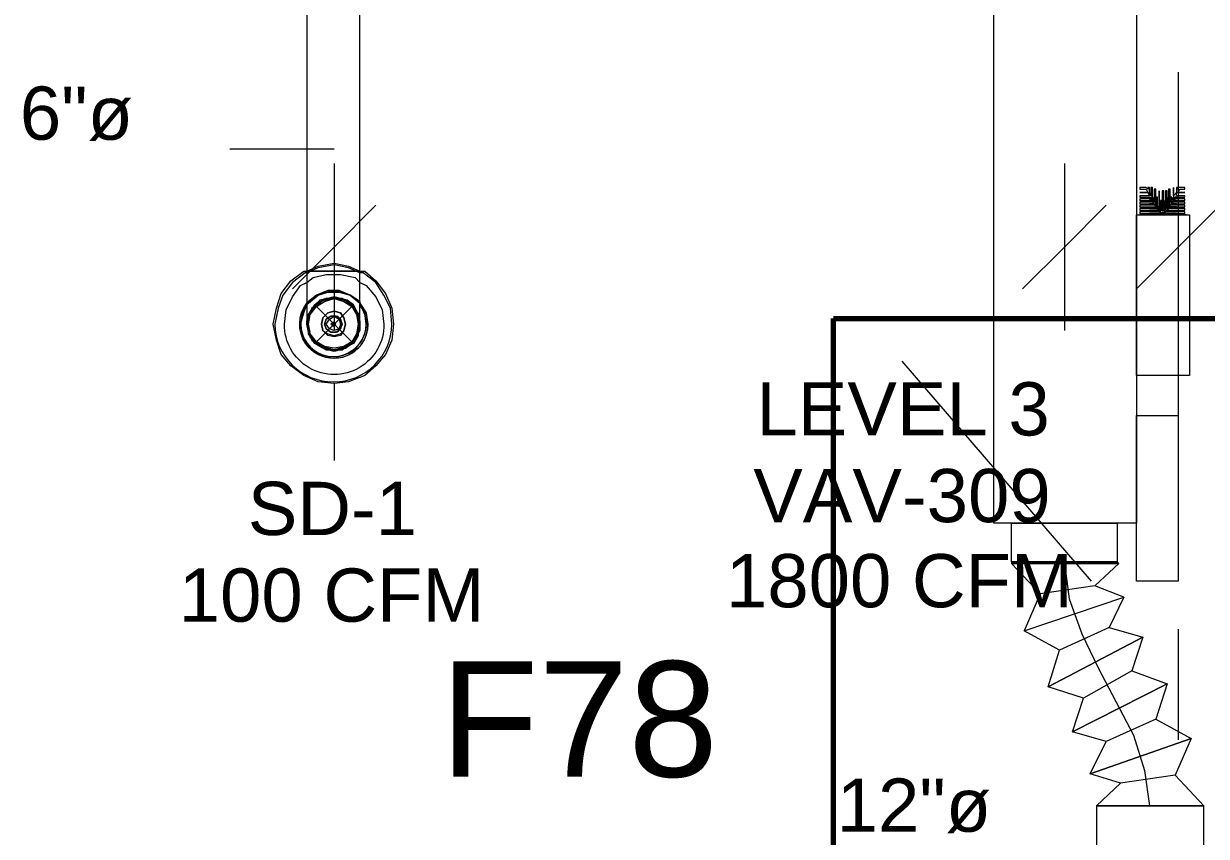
# Model space of a CAD drawing. Header units: metres. Extents: x -2 to 237, y -8 to 52.
# Drawn here: x 13.51 to 16.888, y 43.58 to 45.9 of the extents above; entities that cross this region are included whole.
import ezdxf

# ---------------------------------------------------------------- set-up
doc = ezdxf.new("R2010")
doc.units = ezdxf.units.M
doc.layers.add('HVAC - Ductos', color=5, linetype='Continuous', lineweight=0)
doc.layers.add('PDF3_Text', color=7, linetype='Continuous', lineweight=0)
doc.layers.add('PDF3_Geometry', color=7, linetype='Continuous', lineweight=0, true_color=0xaaaaaa)
doc.styles.add('PDF ArialUnicodeMS-Bold-Identity-H', font='arial.ttf')
doc.styles.add('PDF Helvetica', font='')
doc.styles.get('PDF Helvetica').set_extended_font_data('Helvetica')

msp = doc.modelspace()

# ---------------------------------------------------------------- linework, layer by layer
at = {"layer": 'HVAC - Ductos', "lineweight": 0}
for points in [[(14.3186, 46.3068), (14.3186, 45.193), (14.3232, 45.193), (14.3278, 45.193), (14.3415, 45.193), (14.3599, 45.193), (14.3782, 45.193), (14.3966, 45.193), (14.4149, 45.193), (14.4332, 45.193), (14.4516, 45.193), (14.4607, 45.193), (14.4699, 45.193), (14.4699, 46.3068)], [(14.3966, 45.5414), (14.0986, 45.5414)], [(14.3966, 45.5001), (14.3966, 45.2618), (14.3966, 45.0234)], [(16.482, 45.5001), (16.482, 45.2618), (16.482, 45.0234)], [(16.8074, 45.5001), (16.8074, 45.2618), (16.8074, 45.0234)], [(16.8303, 45.3534), (16.7708, 45.3534), (16.7708, 45.358), (16.8257, 45.358), (16.8257, 45.3626), (16.7708, 45.3626), (16.7753, 45.3672), (16.8257, 45.3672), (16.8257, 45.3718), (16.7799, 45.3718), (16.7799, 45.3764), (16.8257, 45.3764), (16.8257, 45.381), (16.7845, 45.381), (16.7891, 45.3855), (16.8257, 45.3855), (16.8257, 45.3901), (16.7891, 45.3901), (16.7937, 45.3947), (16.8257, 45.3947), (16.8257, 45.3992), (16.7937, 45.3992), (16.7982, 45.4038), (16.8257, 45.4038), (16.8257, 45.4084), (16.8028, 45.4084), (16.8028, 45.4176), (16.8257, 45.4176), (16.8074, 45.4176), (16.8119, 45.4268), (16.8257, 45.4268), (16.8257, 45.4314), (16.8074, 45.4314), (16.8074, 45.4268), (16.8074, 45.4314), (16.8028, 45.4314), (16.8028, 45.4176), (16.7937, 45.4084), (16.7937, 45.4314), (16.7937, 45.4038), (16.7845, 45.3901), (16.7845, 45.4268), (16.7799, 45.4268), (16.7799, 45.3855), (16.7753, 45.3718), (16.7753, 45.4222), (16.7708, 45.4222), (16.7708, 45.3672), (16.7662, 45.3672), (16.7662, 45.4222), (16.7616, 45.4222), (16.7616, 45.3672), (16.757, 45.3672), (16.7524, 45.3672), (16.7524, 45.4222), (16.7524, 45.3718), (16.7432, 45.3855), (16.7432, 45.4268), (16.7387, 45.4268), (16.7387, 45.3901), (16.7341, 45.4038), (16.7341, 45.4314), (16.7295, 45.4314), (16.7295, 45.4084), (16.7249, 45.4176), (16.7249, 45.4314), (16.7203, 45.4314), (16.7203, 45.4268), (16.7157, 45.4314), (16.6974, 45.4314), (16.6974, 45.4268), (16.7157, 45.4268), (16.7203, 45.4176), (16.6974, 45.4176), (16.7203, 45.4176), (16.7249, 45.4084), (16.6974, 45.4084), (16.6974, 45.4038), (16.7249, 45.4038), (16.7295, 45.3992), (16.6974, 45.3992), (16.6974, 45.3947), (16.7341, 45.3947), (16.7387, 45.3901), (16.6974, 45.3901), (16.6974, 45.3855), (16.7387, 45.3855), (16.7432, 45.381), (16.6974, 45.381), (16.6974, 45.3764), (16.7432, 45.3764), (16.7478, 45.3718), (16.6974, 45.3718), (16.6974, 45.3672), (16.7478, 45.3672), (16.7524, 45.3626), (16.6974, 45.3626), (16.6974, 45.358), (16.757, 45.358), (16.757, 45.3534), (16.6974, 45.3534)], [(16.7387, 45.381), (16.7387, 45.3855), (16.7249, 45.3855), (16.7387, 45.3855), (16.7387, 45.3901), (16.7387, 45.4038), (16.7387, 45.3947)], [(16.7295, 45.3992), (16.7249, 45.4038), (16.7249, 45.3992)], [(16.7341, 45.3992), (16.7341, 45.4038), (16.7295, 45.4038), (16.7295, 45.3947), (16.7295, 45.3992)], [(16.7478, 45.381), (16.7478, 45.4038), (16.7432, 45.4038), (16.7432, 45.381)], [(16.7799, 45.3855), (16.7799, 45.4038), (16.7799, 45.381), (16.7845, 45.381), (16.7891, 45.3855), (16.8028, 45.3855), (16.7891, 45.3855)], [(16.7891, 45.3947), (16.7891, 45.4038), (16.7845, 45.4038), (16.7845, 45.3901)], [(16.7937, 45.3947), (16.7982, 45.3992), (16.7937, 45.3947), (16.7937, 45.4038), (16.7937, 45.3992)], [(14.5157, 45.381), (14.3966, 45.2618), (14.2774, 45.1426)], [(16.6012, 45.381), (16.482, 45.2618), (16.3628, 45.1426)], [(16.9266, 45.381), (16.8074, 45.2618), (16.6882, 45.1426)], [(16.7249, 45.3992), (16.7295, 45.3947)], [(16.7295, 45.3947), (16.7249, 45.3947), (16.7295, 45.3947), (16.7341, 45.3901), (16.7341, 45.3947), (16.7341, 45.3992)], [(16.7249, 45.3764), (16.7432, 45.3764), (16.7432, 45.381), (16.7432, 45.3764), (16.7387, 45.3855), (16.7387, 45.3901), (16.7387, 45.3947)], [(16.7249, 45.3764), (16.7432, 45.3764)], [(16.7478, 45.3672), (16.7524, 45.3672), (16.7249, 45.3672)], [(16.7524, 45.3672), (16.757, 45.358), (16.7249, 45.358)], [(16.7249, 45.3672), (16.7524, 45.3672)], [(16.7432, 45.3764), (16.7478, 45.3718)], [(16.757, 45.3672), (16.7524, 45.3672), (16.7524, 45.3947), (16.7524, 45.3992), (16.7524, 45.3672), (16.7478, 45.3764), (16.7478, 45.381)], [(16.7478, 45.3718), (16.7478, 45.3672)], [(16.757, 45.3626), (16.757, 45.3672), (16.7616, 45.3672), (16.7662, 45.3672), (16.7708, 45.3672), (16.7708, 45.3947), (16.7753, 45.3992), (16.7753, 45.3672), (16.7799, 45.3764), (16.7799, 45.381), (16.7799, 45.3764), (16.7799, 45.3855)], [(16.7616, 45.3672), (16.7616, 45.3947), (16.757, 45.3947), (16.757, 45.3672)], [(16.7616, 45.3672), (16.7662, 45.3672), (16.7708, 45.3626)], [(16.7662, 45.3672), (16.7662, 45.3947), (16.7662, 45.3672)], [(16.7662, 45.3626), (16.7708, 45.3626), (16.7753, 45.3672), (16.8028, 45.3672)], [(16.7799, 45.3718), (16.7753, 45.3672), (16.8028, 45.3672)], [(16.8028, 45.3764), (16.7799, 45.3764), (16.7845, 45.381), (16.7845, 45.3855), (16.7845, 45.3901)], [(16.7799, 45.3718), (16.7799, 45.3764)], [(16.7799, 45.3764), (16.8028, 45.3764)], [(16.7937, 45.3992), (16.7937, 45.3947), (16.7891, 45.3901)], [(16.7891, 45.3901), (16.7891, 45.3855), (16.7891, 45.3901), (16.7891, 45.3947)], [(16.7891, 45.3855), (16.7937, 45.3901)], [(16.7937, 45.3901), (16.7937, 45.3947), (16.8028, 45.3947), (16.7937, 45.3947)], [(16.7249, 45.358), (16.757, 45.358)], [(16.7616, 45.3534), (16.757, 45.358), (16.7616, 45.358), (16.7616, 45.3626), (16.7662, 45.3626), (16.7662, 45.358), (16.7662, 45.3534), (16.7662, 45.358), (16.8028, 45.358)], [(16.7662, 45.3626), (16.7616, 45.3534), (16.7616, 45.358), (16.757, 45.3626)], [(16.757, 45.358), (16.7616, 45.3534)], [(16.7708, 45.358), (16.7662, 45.358), (16.7708, 45.3626)], [(16.8028, 45.358), (16.7708, 45.358)], [(14.3186, 45.193), (14.3507, 45.2068), (14.3966, 45.2159), (14.4378, 45.2068), (14.4699, 45.193)], [(14.4699, 45.1884), (14.4378, 45.2022), (14.3966, 45.2114), (14.3507, 45.2022), (14.3186, 45.1884)], [(14.4699, 45.0463), (14.4699, 45.0692), (14.4699, 45.0968), (14.4699, 45.1334), (14.4699, 45.1746), (14.4699, 45.193), (14.4836, 45.193), (14.5157, 45.1655), (14.5432, 45.1288), (14.5616, 45.0876), (14.5662, 45.0418), (14.5616, 44.9959), (14.5432, 44.9546), (14.5157, 44.9226), (14.4836, 44.8951), (14.4378, 44.8768), (14.3966, 44.8722), (14.3507, 44.8768), (14.3095, 44.8951), (14.2728, 44.9226), (14.2453, 44.9546), (14.2315, 44.9959), (14.2224, 45.0418), (14.2315, 45.0876), (14.2453, 45.1288), (14.2728, 45.1655), (14.3095, 45.193), (14.3186, 45.193), (14.3186, 45.1518), (14.3186, 45.1105), (14.3186, 45.0784), (14.3186, 45.0555), (14.3186, 45.0463)], [(14.4699, 45.193), (14.4607, 45.193), (14.4516, 45.193), (14.4332, 45.193), (14.4149, 45.193), (14.3966, 45.193), (14.3782, 45.193), (14.3599, 45.193), (14.3415, 45.193), (14.3278, 45.193), (14.3232, 45.193), (14.3186, 45.193)], [(14.3186, 45.1609), (14.3369, 45.1746), (14.3736, 45.1838), (14.4149, 45.1838), (14.4561, 45.1746), (14.4699, 45.1609)], [(14.4699, 45.0509), (14.4699, 45.0601), (14.4607, 45.0784), (14.4516, 45.0968), (14.4332, 45.1105), (14.4149, 45.1151), (14.3966, 45.1196), (14.3782, 45.1151), (14.3553, 45.1105), (14.3415, 45.0968), (14.3278, 45.0784), (14.3232, 45.0601), (14.3186, 45.0509)], [(14.3278, 45.0188), (14.3232, 45.0418), (14.3232, 45.0601), (14.3324, 45.0784), (14.3415, 45.0922), (14.3645, 45.1105), (14.369, 45.1151)], [(14.3232, 45.0692), (14.3415, 45.0968), (14.3232, 45.0692), (14.3278, 45.0738), (14.3415, 45.0922), (14.3599, 45.1059), (14.3782, 45.1151), (14.3966, 45.1151), (14.4149, 45.1151), (14.4332, 45.1059), (14.447, 45.0922), (14.4607, 45.0784), (14.4653, 45.0601), (14.4699, 45.0418), (14.4653, 45.0234), (14.4607, 45.0051), (14.447, 44.9914), (14.4332, 44.9776), (14.4149, 44.973), (14.3966, 44.9684), (14.3782, 44.973), (14.3599, 44.9776), (14.3415, 44.9914), (14.3324, 45.0051), (14.3232, 45.0234), (14.3232, 45.0418)], [(14.369, 45.1105), (14.3966, 45.1151), (14.4195, 45.1105)], [(14.4195, 45.1151), (14.424, 45.1105), (14.4286, 45.1105), (14.447, 45.0922), (14.4607, 45.0738)], [(14.3186, 45.0418), (14.3232, 45.0692), (14.3186, 45.0418)], [(14.4653, 45.0738), (14.4653, 45.0692), (14.4699, 45.0418), (14.4653, 45.0188), (14.4699, 45.0418), (14.4653, 45.0142), (14.4516, 44.9868), (14.424, 44.973), (14.3966, 44.9684), (14.3645, 44.973), (14.3415, 44.9868), (14.3232, 45.0142), (14.3278, 45.0096), (14.3415, 44.9914), (14.3645, 44.9776)], [(14.3232, 45.0463), (14.3278, 45.0692)], [(14.424, 44.973), (14.4149, 44.9684), (14.3966, 44.9638), (14.3782, 44.9684), (14.369, 44.973), (14.3645, 44.973), (14.3553, 44.9776), (14.3415, 44.9868), (14.3278, 45.0051), (14.3278, 45.0096), (14.3232, 45.0142), (14.3232, 45.0234), (14.3186, 45.0418), (14.3186, 45.0509)], [(14.4653, 45.0142), (14.4653, 45.0096), (14.4516, 44.9868), (14.4332, 44.9776), (14.4149, 44.9684), (14.3966, 44.9684), (14.3782, 44.9684), (14.3599, 44.9776), (14.3415, 44.9868), (14.3278, 45.0051), (14.3232, 45.0234), (14.3186, 45.0418), (14.3186, 45.0463)], [(14.3232, 45.0188), (14.3186, 45.0418), (14.3232, 45.0142)], [(14.4699, 45.0509), (14.4699, 45.0418), (14.4699, 45.0234), (14.4653, 45.0142), (14.4653, 45.0096), (14.4607, 45.0051), (14.4516, 44.9868), (14.4332, 44.9776), (14.4286, 44.973), (14.424, 44.973), (14.4195, 44.973), (14.424, 44.973), (14.4286, 44.973)], [(14.4699, 45.0463), (14.4699, 45.0418), (14.4699, 45.0234), (14.4607, 45.0051), (14.4516, 44.9868)], [(14.3278, 45.0096), (14.3232, 45.0142)], [(14.369, 44.973), (14.3966, 44.9684), (14.4195, 44.973), (14.3966, 44.9684), (14.369, 44.973), (14.3645, 44.973), (14.3415, 44.9868), (14.3278, 45.0096)], [(14.4607, 45.0096), (14.447, 44.9914), (14.4286, 44.9776)], [(14.4653, 45.0142), (14.4653, 45.0096)], [(14.369, 44.973), (14.3645, 44.973)], [(14.424, 44.973), (14.4286, 44.973), (14.447, 44.9868)], [(16.5599, 44.3084), (16.0191, 44.9364)], [(14.3966, 44.8722), (14.3966, 44.6522)], [(16.4132, 44.2718), (16.3307, 44.3588), (16.6378, 44.3588), (16.6287, 44.3588), (16.6103, 44.3588), (16.5828, 44.3588), (16.5461, 44.3588), (16.5049, 44.3588), (16.4637, 44.3588), (16.4224, 44.3588), (16.3857, 44.3588), (16.3537, 44.3588), (16.3353, 44.3588), (16.3307, 44.3588), (16.3353, 44.3588), (16.3537, 44.3588), (16.3857, 44.3588), (16.4224, 44.3588), (16.4637, 44.3588), (16.5049, 44.3588), (16.5461, 44.3588), (16.5828, 44.3588), (16.6103, 44.3588), (16.6287, 44.3588), (16.6378, 44.3588), (16.6332, 44.3634), (16.6287, 44.3634), (16.6103, 44.3634), (16.5828, 44.3634), (16.5461, 44.3634), (16.5049, 44.3634), (16.4637, 44.3634), (16.4224, 44.3634), (16.3857, 44.3634), (16.3582, 44.3634), (16.3399, 44.3634), (16.3307, 44.3634), (16.3307, 44.4734), (16.3399, 44.4734), (16.3537, 44.4734), (16.3766, 44.4734), (16.4087, 44.4734), (16.4453, 44.4734), (16.482, 44.4734), (16.5232, 44.4734), (16.5599, 44.4734), (16.592, 44.4734), (16.6149, 44.4734), (16.6287, 44.4734), (16.6332, 44.4734), (16.6332, 44.3634), (16.6287, 44.3634), (16.6103, 44.3634), (16.5828, 44.3634), (16.5461, 44.3634), (16.5049, 44.3634), (16.4637, 44.3634), (16.4224, 44.3634), (16.3857, 44.3634), (16.3582, 44.3634), (16.3399, 44.3634), (16.3307, 44.3634), (16.3307, 44.3588), (16.6378, 44.3588), (16.5691, 44.2946), (16.4132, 44.2718), (16.3674, 44.1663), (16.6516, 44.2626), (16.5691, 44.2946)], [(16.482, 44.3588), (16.4958, 44.258), (16.5324, 44.1572), (16.5782, 44.0609), (16.6287, 43.9646), (16.6791, 43.8684), (16.7111, 43.7676), (16.7249, 43.6668)], [(16.6103, 44.1755), (16.7065, 44.148), (16.4361, 44.0059), (16.4682, 44.1113), (16.3674, 44.1663), (16.6516, 44.2626), (16.6103, 44.1755), (16.4682, 44.1113)], [(16.6745, 44.0518), (16.7753, 44.015), (16.5049, 43.8776), (16.5369, 43.9738), (16.4361, 44.0059), (16.7065, 44.148), (16.6745, 44.0518), (16.5369, 43.9738)], [(16.7432, 43.9142), (16.8441, 43.8592), (16.5553, 43.7584), (16.6012, 43.85), (16.5049, 43.8776), (16.7753, 44.015), (16.7432, 43.9142), (16.6012, 43.85)], [(16.5737, 43.6668), (16.5737, 43.4422), (16.5782, 43.4422), (16.592, 43.4422), (16.6195, 43.4422), (16.6516, 43.4422), (16.6882, 43.4422), (16.7249, 43.4422), (16.7662, 43.4422), (16.8028, 43.4422), (16.8349, 43.4422), (16.8578, 43.4422), (16.8716, 43.4422), (16.8807, 43.4422), (16.8807, 43.6668), (16.5737, 43.6668), (16.6424, 43.7309), (16.5553, 43.7584), (16.8441, 43.8592), (16.7982, 43.7538), (16.6424, 43.7309)], [(16.8807, 43.6668), (16.7982, 43.7538)]]:
    msp.add_lwpolyline(points, dxfattribs=at)
for points in [[(16.6882, 46.2976), (16.6882, 44.4734), (16.2803, 44.4734), (16.2803, 46.2976)], [(16.7982, 45.3992), (16.8028, 45.4038), (16.7982, 45.4038)], [(16.7387, 45.3855), (16.7341, 45.3901)], [(16.8395, 44.8951), (16.6882, 44.8951), (16.6882, 45.3534), (16.8395, 45.3534)], [(14.3782, 45.138), (14.4103, 45.138), (14.4424, 45.1242), (14.4699, 45.1059), (14.4699, 45.1014), (14.4424, 45.1242), (14.4103, 45.1334), (14.3782, 45.1334), (14.3507, 45.1242), (14.3232, 45.1014), (14.3186, 45.0968), (14.3232, 45.1014), (14.3507, 45.1242), (14.3782, 45.1334), (14.4103, 45.1334), (14.4424, 45.1242), (14.4699, 45.1014), (14.4699, 45.0968), (14.4699, 45.1014), (14.4699, 45.1059), (14.4424, 45.1242), (14.4103, 45.138), (14.3782, 45.138), (14.3461, 45.1242), (14.3232, 45.1059), (14.3186, 45.1014), (14.3232, 45.1059), (14.3461, 45.1242)], [(14.3278, 45.0692), (14.3461, 45.0922), (14.369, 45.1059), (14.3966, 45.1151), (14.424, 45.1059), (14.447, 45.0922), (14.4607, 45.0692), (14.4653, 45.0418), (14.4607, 45.0142), (14.447, 44.9914), (14.424, 44.9776), (14.3966, 44.973), (14.369, 44.9776), (14.3461, 44.9914), (14.3278, 45.0142), (14.3232, 45.0418)], [(14.4653, 45.0692), (14.4516, 45.0968), (14.424, 45.1105), (14.3966, 45.1196), (14.3645, 45.1105), (14.3415, 45.0968), (14.3645, 45.1105), (14.3966, 45.1196), (14.424, 45.1105), (14.4516, 45.0968), (14.4653, 45.0692), (14.4699, 45.0418)], [(14.4928, 45.0418), (14.4882, 45.0738), (14.4699, 45.1014), (14.4882, 45.0738)], [(14.3645, 45.0601), (14.3599, 45.0418), (14.3645, 45.0601), (14.3782, 45.0738), (14.3966, 45.0784), (14.4149, 45.0738), (14.424, 45.0601), (14.4286, 45.0418), (14.424, 45.0601), (14.4149, 45.0738), (14.3966, 45.0784), (14.3782, 45.0738)], [(14.3736, 45.0555), (14.369, 45.0418), (14.3736, 45.0555), (14.3874, 45.0646), (14.4057, 45.0646), (14.4149, 45.0555), (14.4195, 45.0418), (14.4149, 45.0555), (14.4012, 45.0646), (14.3874, 45.0646)], [(14.3828, 45.0555), (14.3966, 45.0646), (14.4103, 45.0555), (14.4149, 45.0418), (14.4103, 45.028), (14.3966, 45.0234), (14.3828, 45.028), (14.3736, 45.0418)], [(14.424, 45.0234), (14.4286, 45.0418), (14.424, 45.0234), (14.4149, 45.0096), (14.3966, 45.0051), (14.3782, 45.0096), (14.3645, 45.0234), (14.3599, 45.0418), (14.3645, 45.0234), (14.3782, 45.0142), (14.3966, 45.0096), (14.4149, 45.0142)], [(14.4149, 45.028), (14.4195, 45.0418), (14.4149, 45.028), (14.4057, 45.0188), (14.3874, 45.0188), (14.3736, 45.028), (14.369, 45.0418), (14.3736, 45.028), (14.3874, 45.0188), (14.4012, 45.0188)], [(14.392, 45.0372), (14.3966, 45.0372), (14.4012, 45.0418), (14.3966, 45.0372), (14.392, 45.0372), (14.3874, 45.0418), (14.392, 45.0463), (14.3966, 45.0463), (14.4012, 45.0418), (14.3966, 45.0463), (14.392, 45.0463), (14.392, 45.0418)], [(16.8074, 44.3084), (16.6882, 44.3084), (16.6882, 44.7805), (16.8074, 44.7805)], [(16.6332, 44.3634), (16.6287, 44.3634), (16.6149, 44.3634), (16.592, 44.3634), (16.5599, 44.3634), (16.5232, 44.3634), (16.482, 44.3634), (16.4453, 44.3634), (16.4087, 44.3634), (16.3766, 44.3634), (16.3537, 44.3634), (16.3399, 44.3634), (16.3307, 44.3634), (16.3399, 44.3634), (16.3537, 44.3634), (16.3766, 44.3634), (16.4087, 44.3634), (16.4453, 44.3634), (16.482, 44.3634), (16.5232, 44.3634), (16.5599, 44.3634), (16.592, 44.3634), (16.6149, 44.3634), (16.6287, 44.3634)], [(16.5737, 43.6668), (16.5782, 43.6668), (16.592, 43.6668), (16.6195, 43.6668), (16.6516, 43.6668), (16.6882, 43.6668), (16.7249, 43.6668), (16.7662, 43.6668), (16.8028, 43.6668), (16.8349, 43.6668), (16.8578, 43.6668), (16.8716, 43.6668), (16.8807, 43.6668), (16.8716, 43.6668), (16.8578, 43.6668), (16.8349, 43.6668), (16.8028, 43.6668), (16.7662, 43.6668), (16.7249, 43.6668), (16.6882, 43.6668), (16.6516, 43.6668), (16.6195, 43.6668), (16.592, 43.6668), (16.5782, 43.6668)]]:
    msp.add_lwpolyline(points, close=True, dxfattribs=at)
for points in [[(14.3186, 45.1884), (14.314, 45.1884), (14.2774, 45.1609), (14.2499, 45.1242), (14.2361, 45.0876), (14.227, 45.0418, 0.98638), (14.5616, 45.0418), (14.557, 45.0876), (14.5386, 45.1242), (14.5157, 45.1609), (14.479, 45.1884), (14.4699, 45.1884)], [(14.4699, 45.1609), (14.4882, 45.1518), (14.5157, 45.1196), (14.534, 45.083), (14.5386, 45.0418, -1.013321), (14.2544, 45.0418), (14.259, 45.083), (14.2774, 45.1196), (14.3003, 45.1518), (14.3186, 45.1609)]]:
    msp.add_lwpolyline(points, format="xyb", dxfattribs=at)
msp.add_lwpolyline([(14.3003, 45.0418, 1.010578), (14.4928, 45.0418, -1.405169), (14.3186, 45.1014), (14.3049, 45.0738), (14.3003, 45.0418), (14.3095, 45.0738), (14.3186, 45.0968, 1.369185), (14.4882, 45.0418), (14.4836, 45.0738), (14.4699, 45.0968, -1.369185)], format="xyb", close=True, dxfattribs=at)
at = {"layer": 'PDF3_Geometry', "lineweight": 0}
for points in [[(16.8074, 45.7614), (16.8074, 44.4918)], [(16.8074, 44.1709), (16.8074, 43.8546)]]:
    msp.add_lwpolyline(points, dxfattribs=at)
at = {"layer": 'PDF3_Geometry', "color": 8, "lineweight": 0, "true_color": 0x808080}
msp.add_lwpolyline([(14.4561, 45.0876), (14.4195, 45.1151), (14.3736, 45.1151), (14.3324, 45.0876), (14.3186, 45.0418), (14.3324, 44.9959), (14.3736, 44.9684), (14.4195, 44.9684), (14.4561, 44.9959), (14.4699, 45.0418)], close=True, dxfattribs=at)
for points in [[(14.3415, 45.0968), (14.4516, 44.9868)], [(14.4516, 45.0968), (14.3415, 44.9868)]]:
    msp.add_lwpolyline(points, dxfattribs=at)
at = {"layer": 'PDF3_Geometry', "color": 232, "lineweight": 70, "true_color": 0xe91e64}
msp.add_lwpolyline([(15.823, 45.0574), (17.1569, 45.0574), (17.1569, 43.3018), (15.823, 43.3018)], close=True, dxfattribs=at)

# ---------------------------------------------------------------- texts
at = {"layer": 'PDF3_Text', "lineweight": 0, "char_height": 0.15195, "attachment_point": 4, "style": 'PDF Helvetica'}
for s, insert in [('6"ø', (13.4988, 45.6421)), ('LEVEL 3', (15.6026, 44.7988)), ('VAV-309', (15.5935, 44.5513)), ('SD-1', (14.1497, 44.5146)), ('1800 CFM', (15.5156, 44.3083)), ('100 CFM', (13.9526, 44.2671)), ('12"ø', (15.8318, 43.6666))]:
    msp.add_mtext(s, dxfattribs=dict(at, insert=insert))
at = {"layer": 'PDF3_Text', "color": 232, "lineweight": 70, "true_color": 0xe91e64, "insert": (14.6986, 43.9122), "char_height": 0.33001, "attachment_point": 4, "style": 'PDF ArialUnicodeMS-Bold-Identity-H'}
msp.add_mtext('F78', dxfattribs=at)

doc.saveas('drawing.dxf')
